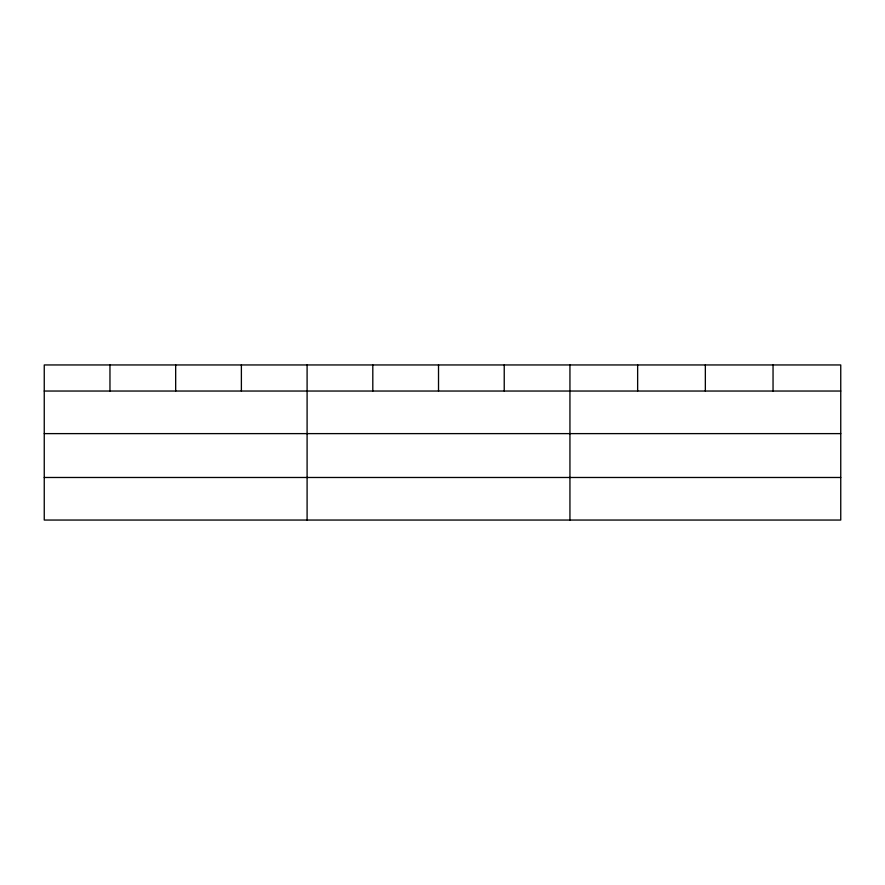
<?xml version="1.0" encoding="UTF-8"?>
<svg xmlns="http://www.w3.org/2000/svg" width="885" height="885" viewBox="0 0 885 885"><rect width="100%" height="100%" fill="white"/><g stroke="black" fill="none" stroke-linecap="round" stroke-linejoin="round"><path stroke-width="1.33" d="M840.75 433.617L840.75 364.952L44.25 364.952L44.25 520.048L840.75 520.048L840.75 433.617L44.25 433.617M44.25 391.037L840.75 391.037M44.25 477.48L840.75 477.48M773.047 364.952L773.047 391.037M705.345 364.952L705.345 391.037M637.642 364.952L637.642 391.037M569.94 364.952L569.94 520.048M504.229 364.952L504.229 391.037M438.517 364.952L438.517 391.037M372.806 364.952L372.806 391.037M307.095 364.952L307.095 520.048M241.384 364.952L241.384 391.037M175.673 364.952L175.673 391.037M109.961 364.952L109.961 391.037"/></g></svg>
